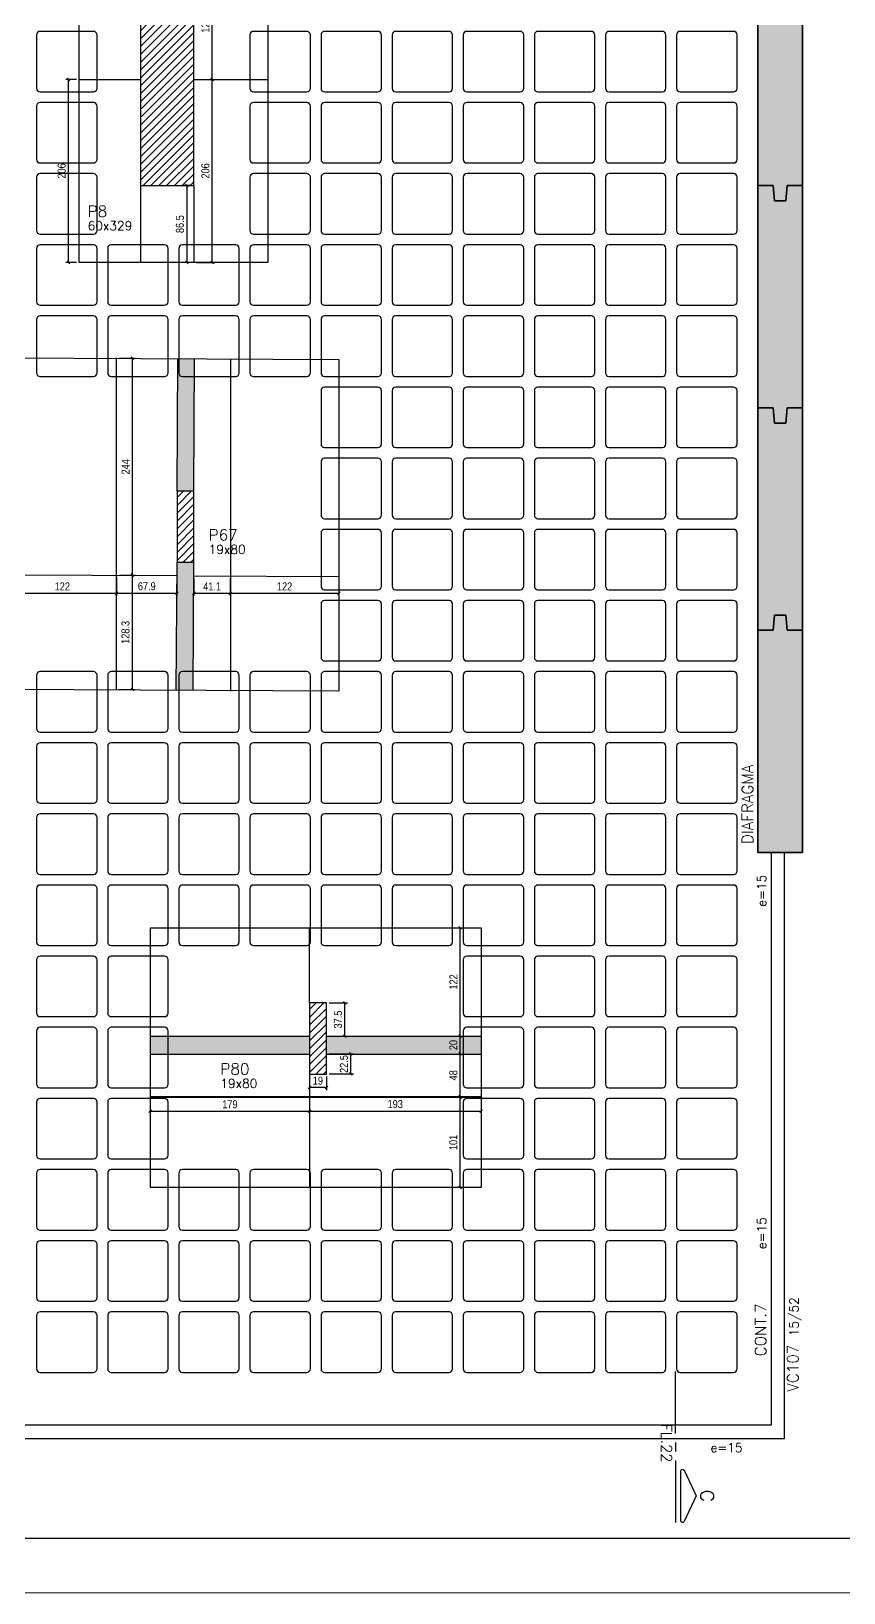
# Model space of a CAD drawing. Header units: millimetres. Extents: x -9777 to 15193, y 190 to 5169.
# Drawn here: x 6572 to 7486, y 216 to 1972 of the extents above; entities that cross this region are included whole.
import ezdxf
from ezdxf.enums import TextEntityAlignment as Align

# ---------------------------------------------------------------- set-up
doc = ezdxf.new("R2010")
doc.units = ezdxf.units.MM
for name, color, linetype in [('251', 5, 'Continuous'), ('COTA', 241, 'Continuous'), ('F-CORTE-INDICAÇÃO', 4, 'Continuous'), ('F-CUBETA', 1, 'Continuous'), ('F-PARC-DIM', 2, 'Continuous'), ('F-PARC-NOME', 4, 'Continuous'), ('F-PILARES-DIM', 172, 'Continuous'), ('F-PILARES-HACH', 174, 'Continuous'), ('F-PILARES-NOME', 170, 'Continuous'), ('F-PILARES-S', 170, 'Continuous'), ('F-SOLIDO-EST', 252, 'Continuous'), ('F-VIGAS', 3, 'Continuous'), ('F-VIGAS-DIM', 2, 'Continuous'), ('F-VIGAS-NOME', 4, 'Continuous'), ('Painéis', 200, 'Continuous')]:
    doc.layers.add(name, color=color, linetype=linetype)
doc.layers.add('FOLHA', color=255, linetype='Continuous', lineweight=5)
doc.layers.add('Hachura', color=251, linetype='Continuous', lineweight=9)
doc.styles.add('COTA TECNICA-50', font='techl___.ttf', dxfattribs={"height": 9})
doc.styles.add('MCP', font='romans.shx')
doc.styles.add('ROMANS', font='romans.shx')
doc.dimstyles.new('COTA PAINEL-50', dxfattribs={"dimtxt": 9, "dimasz": 3, "dimexe": 3, "dimexo": 3, "dimgap": 3, "dimtad": 1, "dimdec": 1, "dimzin": 12, "dimdsep": 46, "dimtxsty": 'COTA TECNICA-50', "dimblk1": 'OBLIQUE', "dimblk2": 'OBLIQUE', "dimsah": 1, "dimcen": 0.9, "dimclrd": 4, "dimclre": 4, "dimclrt": 240, "dimadec": 1, "dimazin": 3, "dimtfac": 1, "dimtdec": 1, "dimtmove": 0, "dimatfit": 3, "dimfxl": 1, "dimtolj": 1, "dimtzin": 12, "dimarcsym": 0})
pattern_1 = [(45, (4154.6213, 1323.973), (-4.419417, 4.419417), [])]

# ---------------------------------------------------------------- blocks, each defined once
blk = doc.blocks.new('_VAONER063650636500869008690')
at = {"layer": '251', "color": 1}
for p, q in [((-34, 30), (-34, -30)), ((30, 34), (-30, 34)), ((34, -30), (34, 30)), ((-30, -34), (30, -34))]:
    blk.add_line(p, q, dxfattribs=at)
for centre, start, end in [((-30, 30), 90, 180), ((30, 30), 0, 90), ((-30, -30), 180, 270), ((30, -30), 270, 0)]:
    blk.add_arc(centre, 4, start, end, dxfattribs=at)
blk = doc.blocks.new('*U1097')
at = {"layer": 'F-CORTE-INDICAÇÃO'}
for p, q in [((70, 0), (0, 0)), ((80, 0), (90, 0)), ((100, 0), (170, 0))]:
    blk.add_line(p, q, dxfattribs=at)
blk.add_lwpolyline([(112, 6, -0.802585), (111.2, 9.8), (140, 23.3), (168.8, 9.8, -0.802585), (168, 6)], format="xyb", close=True, dxfattribs=at)
at = {"layer": 'F-CORTE-INDICAÇÃO', "style": 'ROMANS'}
blk.add_attdef('CORTE', text='', height=15, dxfattribs=at).set_placement((140, 35.8), align=Align.MIDDLE_CENTER)
at = {"layer": 'F-CORTE-INDICAÇÃO', "color": 2, "style": 'ROMANS'}
blk.add_attdef('FOLHA', text='', height=12, dxfattribs=at).set_placement((80.5, -10), align=Align.MIDDLE_CENTER)
blk = doc.blocks.new('_Oblique')
at = {"color": 0, "linetype": 'ByBlock', "lineweight": -2}
blk.add_line((-0.5, -0.5), (0.5, 0.5), dxfattribs=at)
blk = doc.blocks.new('*D1279')
at = {"layer": 'COTA', "color": 4, "lineweight": -2, "transparency": 16777216}
for p, q in [((6671.3, 1360.3), (6688.4, 1360.3)), ((6685.4, 1232), (6685.4, 1360.3)), ((6670.6, 1232), (6688.4, 1232))]:
    blk.add_line(p, q, dxfattribs=at)
at = {"layer": 'Defpoints', "color": 0, "transparency": 16777216}
for p in [(6668.3, 1360.3), (6685.4, 1360.3), (6667.6, 1232)]:
    blk.add_point(p, dxfattribs=at)
at = {"layer": 'COTA', "color": 4, "lineweight": -2, "transparency": 16777216, "xscale": 3, "yscale": 3, "zscale": 3}
for p, rotation in [((6685.4, 1360.3), 90), ((6685.4, 1232), 270)]:
    blk.add_blockref('_Oblique', p, dxfattribs=dict(at, rotation=rotation))
at = {"layer": 'COTA', "color": 240, "transparency": 16777216, "insert": (6677.7, 1296.1), "char_height": 9, "attachment_point": 5, "rotation": 90, "style": 'COTA TECNICA-50'}
blk.add_mtext('\\A1;128.3', dxfattribs=at)
blk = doc.blocks.new('*D1280')
at = {"layer": 'COTA', "color": 4, "lineweight": -2, "transparency": 16777216}
for p, q in [((6670.6, 1604.3), (6688.4, 1604.3)), ((6685.4, 1360.3), (6685.4, 1604.3)), ((6671.3, 1360.3), (6688.4, 1360.3))]:
    blk.add_line(p, q, dxfattribs=at)
at = {"layer": 'Defpoints', "color": 0, "transparency": 16777216}
for p in [(6667.6, 1604.3), (6685.4, 1604.3), (6668.3, 1360.3)]:
    blk.add_point(p, dxfattribs=at)
at = {"layer": 'COTA', "color": 4, "lineweight": -2, "transparency": 16777216, "xscale": 3, "yscale": 3, "zscale": 3}
for p, rotation in [((6685.4, 1604.3), 90), ((6685.4, 1360.3), 270)]:
    blk.add_blockref('_Oblique', p, dxfattribs=dict(at, rotation=rotation))
at = {"layer": 'COTA', "color": 240, "transparency": 16777216, "insert": (6677.8, 1482.3), "char_height": 9, "attachment_point": 5, "rotation": 90, "style": 'COTA TECNICA-50'}
blk.add_mtext('\\A1;244', dxfattribs=at)
blk = doc.blocks.new('*D1281')
at = {"layer": 'COTA', "color": 4, "lineweight": -2, "transparency": 16777216}
for p, q in [((6545.6, 1358), (6545.6, 1337.3)), ((6667.6, 1358), (6667.6, 1337.3)), ((6545.6, 1340.3), (6667.6, 1340.3))]:
    blk.add_line(p, q, dxfattribs=at)
at = {"layer": 'Defpoints', "color": 0, "transparency": 16777216}
for p in [(6545.6, 1361), (6667.6, 1361), (6667.6, 1340.3)]:
    blk.add_point(p, dxfattribs=at)
at = {"layer": 'COTA', "color": 4, "lineweight": -2, "transparency": 16777216, "xscale": 3, "yscale": 3, "zscale": 3, "rotation": 180}
blk.add_blockref('_Oblique', (6545.6, 1340.3), dxfattribs=at)
at = {"layer": 'COTA', "color": 4, "lineweight": -2, "transparency": 16777216, "xscale": 3, "yscale": 3, "zscale": 3}
blk.add_blockref('_Oblique', (6667.6, 1340.3), dxfattribs=at)
at = {"layer": 'COTA', "color": 240, "transparency": 16777216, "insert": (6606.6, 1347.8), "char_height": 9, "attachment_point": 5, "style": 'COTA TECNICA-50'}
blk.add_mtext('\\A1;122', dxfattribs=at)
blk = doc.blocks.new('*D1282')
at = {"layer": 'COTA', "color": 4, "lineweight": -2, "transparency": 16777216}
for p, q in [((6667.6, 1358), (6667.6, 1337.3)), ((6735.5, 1357), (6735.5, 1337.3)), ((6667.6, 1340.3), (6735.5, 1340.3))]:
    blk.add_line(p, q, dxfattribs=at)
at = {"layer": 'Defpoints', "color": 0, "transparency": 16777216}
for p in [(6667.6, 1361), (6735.5, 1360), (6735.5, 1340.3)]:
    blk.add_point(p, dxfattribs=at)
at = {"layer": 'COTA', "color": 4, "lineweight": -2, "transparency": 16777216, "xscale": 3, "yscale": 3, "zscale": 3, "rotation": 180}
blk.add_blockref('_Oblique', (6667.6, 1340.3), dxfattribs=at)
at = {"layer": 'COTA', "color": 4, "lineweight": -2, "transparency": 16777216, "xscale": 3, "yscale": 3, "zscale": 3}
blk.add_blockref('_Oblique', (6735.5, 1340.3), dxfattribs=at)
at = {"layer": 'COTA', "color": 240, "transparency": 16777216, "insert": (6701.6, 1347.9), "char_height": 9, "attachment_point": 5, "style": 'COTA TECNICA-50'}
blk.add_mtext('\\A1;67.9', dxfattribs=at)
blk = doc.blocks.new('*D1283')
at = {"layer": 'COTA', "color": 4, "lineweight": -2, "transparency": 16777216}
for p, q in [((6754.5, 1356.8), (6754.5, 1337.3)), ((6795.6, 1356.6), (6795.6, 1337.3)), ((6754.5, 1340.3), (6795.6, 1340.3))]:
    blk.add_line(p, q, dxfattribs=at)
at = {"layer": 'Defpoints', "color": 0, "transparency": 16777216}
for p in [(6754.5, 1359.8), (6795.6, 1359.6), (6795.6, 1340.3)]:
    blk.add_point(p, dxfattribs=at)
at = {"layer": 'COTA', "color": 4, "lineweight": -2, "transparency": 16777216, "xscale": 3, "yscale": 3, "zscale": 3, "rotation": 180}
blk.add_blockref('_Oblique', (6754.5, 1340.3), dxfattribs=at)
at = {"layer": 'COTA', "color": 4, "lineweight": -2, "transparency": 16777216, "xscale": 3, "yscale": 3, "zscale": 3}
blk.add_blockref('_Oblique', (6795.6, 1340.3), dxfattribs=at)
at = {"layer": 'COTA', "color": 240, "transparency": 16777216, "insert": (6775.1, 1347.8), "char_height": 9, "attachment_point": 5, "style": 'COTA TECNICA-50'}
blk.add_mtext('\\A1;41.1', dxfattribs=at)
blk = doc.blocks.new('*D1284')
at = {"layer": 'COTA', "color": 4, "lineweight": -2, "transparency": 16777216}
for p, q in [((6795.6, 1356.6), (6795.6, 1337.3)), ((6917.6, 1356), (6917.6, 1337.3)), ((6795.6, 1340.3), (6917.6, 1340.3))]:
    blk.add_line(p, q, dxfattribs=at)
at = {"layer": 'Defpoints', "color": 0, "transparency": 16777216}
for p in [(6795.6, 1359.6), (6917.6, 1359), (6917.6, 1340.3)]:
    blk.add_point(p, dxfattribs=at)
at = {"layer": 'COTA', "color": 4, "lineweight": -2, "transparency": 16777216, "xscale": 3, "yscale": 3, "zscale": 3, "rotation": 180}
blk.add_blockref('_Oblique', (6795.6, 1340.3), dxfattribs=at)
at = {"layer": 'COTA', "color": 4, "lineweight": -2, "transparency": 16777216, "xscale": 3, "yscale": 3, "zscale": 3}
blk.add_blockref('_Oblique', (6917.6, 1340.3), dxfattribs=at)
at = {"layer": 'COTA', "color": 240, "transparency": 16777216, "insert": (6856.6, 1347.8), "char_height": 9, "attachment_point": 5, "style": 'COTA TECNICA-50'}
blk.add_mtext('\\A1;122', dxfattribs=at)
blk = doc.blocks.new('*D1285')
at = {"layer": 'COTA', "color": 4, "lineweight": -2, "transparency": 16777216}
for p, q in [((6757.6, 1918), (6778.1, 1918)), ((6775.1, 1712), (6775.1, 1918)), ((6757.6, 1712), (6778.1, 1712))]:
    blk.add_line(p, q, dxfattribs=at)
at = {"layer": 'Defpoints', "color": 0, "transparency": 16777216}
for p in [(6754.6, 1918), (6775.1, 1918), (6754.6, 1712)]:
    blk.add_point(p, dxfattribs=at)
at = {"layer": 'COTA', "color": 4, "lineweight": -2, "transparency": 16777216, "xscale": 3, "yscale": 3, "zscale": 3}
for p, rotation in [((6775.1, 1918), 90), ((6775.1, 1712), 270)]:
    blk.add_blockref('_Oblique', p, dxfattribs=dict(at, rotation=rotation))
at = {"layer": 'COTA', "color": 240, "transparency": 16777216, "insert": (6767.6, 1815), "char_height": 9, "attachment_point": 5, "rotation": 90, "style": 'COTA TECNICA-50'}
blk.add_mtext('\\A1;206', dxfattribs=at)
blk = doc.blocks.new('*D1286')
at = {"layer": 'COTA', "color": 4, "lineweight": -2, "transparency": 16777216}
for p, q in [((6775.1, 1918), (6775.1, 2040)), ((6757.6, 1918), (6778.1, 1918))]:
    blk.add_line(p, q, dxfattribs=at)
at = {"layer": 'Defpoints', "color": 0, "transparency": 16777216}
for p in [(6775.1, 2040), (6775.1, 2040), (6754.6, 1918)]:
    blk.add_point(p, dxfattribs=at)
at = {"layer": 'COTA', "color": 4, "lineweight": -2, "transparency": 16777216, "xscale": 3, "yscale": 3, "zscale": 3}
for p, rotation in [((6775.1, 2040), 90), ((6775.1, 1918), 270)]:
    blk.add_blockref('_Oblique', p, dxfattribs=dict(at, rotation=rotation))
at = {"layer": 'COTA', "color": 240, "transparency": 16777216, "insert": (6767.6, 1979), "char_height": 9, "attachment_point": 5, "rotation": 90, "style": 'COTA TECNICA-50'}
blk.add_mtext('\\A1;122', dxfattribs=at)
blk = doc.blocks.new('*D1292')
at = {"layer": 'COTA', "color": 4, "lineweight": -2, "transparency": 16777216}
for p, q in [((6622.6, 1918), (6610.5, 1918)), ((6613.5, 1712), (6613.5, 1918)), ((6622.6, 1712), (6610.5, 1712))]:
    blk.add_line(p, q, dxfattribs=at)
at = {"layer": 'Defpoints', "color": 0, "transparency": 16777216}
for p in [(6613.5, 1918), (6625.6, 1918), (6625.6, 1712)]:
    blk.add_point(p, dxfattribs=at)
at = {"layer": 'COTA', "color": 4, "lineweight": -2, "transparency": 16777216, "xscale": 3, "yscale": 3, "zscale": 3}
for p, rotation in [((6613.5, 1918), 90), ((6613.5, 1712), 270)]:
    blk.add_blockref('_Oblique', p, dxfattribs=dict(at, rotation=rotation))
at = {"layer": 'COTA', "color": 240, "transparency": 16777216, "insert": (6605.9, 1815), "char_height": 9, "attachment_point": 5, "rotation": 90, "style": 'COTA TECNICA-50'}
blk.add_mtext('\\A1;206', dxfattribs=at)
blk = doc.blocks.new('*D1294')
at = {"layer": 'COTA', "color": 4, "lineweight": -2, "transparency": 16777216}
for p, q in [((6751.6, 1798.5), (6743.5, 1798.5)), ((6746.5, 1798.5), (6746.5, 1712)), ((6751.6, 1712), (6743.5, 1712))]:
    blk.add_line(p, q, dxfattribs=at)
at = {"layer": 'Defpoints', "color": 0, "transparency": 16777216}
for p in [(6754.6, 1798.5), (6746.5, 1712), (6754.6, 1712)]:
    blk.add_point(p, dxfattribs=at)
at = {"layer": 'COTA', "color": 4, "lineweight": -2, "transparency": 16777216, "xscale": 3, "yscale": 3, "zscale": 3}
for p, rotation in [((6746.5, 1798.5), 90), ((6746.5, 1712), 270)]:
    blk.add_blockref('_Oblique', p, dxfattribs=dict(at, rotation=rotation))
at = {"layer": 'COTA', "color": 240, "transparency": 16777216, "insert": (6738.9, 1755.2), "char_height": 9, "attachment_point": 5, "rotation": 90, "style": 'COTA TECNICA-50'}
blk.add_mtext('\\A1;86.5', dxfattribs=at)
blk = doc.blocks.new('*D1295')
at = {"layer": 'COTA', "color": 4, "lineweight": -2, "transparency": 16777216}
for p, q in [((6705.6, 770), (6705.6, 754.8)), ((6705.6, 757.8), (6884.6, 757.8)), ((6884.6, 770), (6884.6, 754.8))]:
    blk.add_line(p, q, dxfattribs=at)
at = {"layer": 'Defpoints', "color": 0, "transparency": 16777216}
for p in [(6705.6, 773), (6884.6, 773), (6884.6, 757.8)]:
    blk.add_point(p, dxfattribs=at)
at = {"layer": 'COTA', "color": 4, "lineweight": -2, "transparency": 16777216, "xscale": 3, "yscale": 3, "zscale": 3, "rotation": 180}
blk.add_blockref('_Oblique', (6705.6, 757.8), dxfattribs=at)
at = {"layer": 'COTA', "color": 4, "lineweight": -2, "transparency": 16777216, "xscale": 3, "yscale": 3, "zscale": 3}
blk.add_blockref('_Oblique', (6884.6, 757.8), dxfattribs=at)
at = {"layer": 'COTA', "color": 240, "transparency": 16777216, "insert": (6795.1, 765.4), "char_height": 9, "attachment_point": 5, "style": 'COTA TECNICA-50'}
blk.add_mtext('\\A1;179', dxfattribs=at)
blk = doc.blocks.new('*D1296')
at = {"layer": 'COTA', "color": 4, "lineweight": -2, "transparency": 16777216}
for p, q in [((6884.6, 770), (6884.6, 754.8)), ((6884.6, 757.8), (7077.6, 757.8)), ((7077.6, 770), (7077.6, 754.8))]:
    blk.add_line(p, q, dxfattribs=at)
at = {"layer": 'Defpoints', "color": 0, "transparency": 16777216}
for p in [(6884.6, 773), (7077.6, 773), (7077.6, 757.8)]:
    blk.add_point(p, dxfattribs=at)
at = {"layer": 'COTA', "color": 4, "lineweight": -2, "transparency": 16777216, "xscale": 3, "yscale": 3, "zscale": 3, "rotation": 180}
blk.add_blockref('_Oblique', (6884.6, 757.8), dxfattribs=at)
at = {"layer": 'COTA', "color": 4, "lineweight": -2, "transparency": 16777216, "xscale": 3, "yscale": 3, "zscale": 3}
blk.add_blockref('_Oblique', (7077.6, 757.8), dxfattribs=at)
at = {"layer": 'COTA', "color": 240, "transparency": 16777216, "insert": (6981.1, 765.6), "char_height": 9, "attachment_point": 5, "style": 'COTA TECNICA-50'}
blk.add_mtext('\\A1;193', dxfattribs=at)
blk = doc.blocks.new('*D1297')
at = {"layer": 'COTA', "color": 4, "lineweight": -2, "transparency": 16777216}
for p, q in [((6906.6, 822), (6934, 822)), ((6931, 799.5), (6931, 822)), ((6906.6, 799.5), (6934, 799.5))]:
    blk.add_line(p, q, dxfattribs=at)
at = {"layer": 'Defpoints', "color": 0, "transparency": 16777216}
for p in [(6903.6, 822), (6931, 822), (6903.6, 799.5)]:
    blk.add_point(p, dxfattribs=at)
at = {"layer": 'COTA', "color": 4, "lineweight": -2, "transparency": 16777216, "xscale": 3, "yscale": 3, "zscale": 3}
for p, rotation in [((6931, 822), 90), ((6931, 799.5), 270)]:
    blk.add_blockref('_Oblique', p, dxfattribs=dict(at, rotation=rotation))
at = {"layer": 'COTA', "color": 240, "transparency": 16777216, "insert": (6923.4, 810.7), "char_height": 9, "attachment_point": 5, "rotation": 90, "style": 'COTA TECNICA-50'}
blk.add_mtext('\\A1;22.5', dxfattribs=at)
blk = doc.blocks.new('*D1298')
at = {"layer": 'COTA', "color": 4, "lineweight": -2, "transparency": 16777216}
for p, q in [((6884.6, 796.5), (6884.6, 781.4)), ((6903.6, 796.5), (6903.6, 781.4)), ((6903.6, 784.4), (6884.6, 784.4))]:
    blk.add_line(p, q, dxfattribs=at)
at = {"layer": 'Defpoints', "color": 0, "transparency": 16777216}
for p in [(6884.6, 799.5), (6903.6, 799.5), (6884.6, 784.4)]:
    blk.add_point(p, dxfattribs=at)
at = {"layer": 'COTA', "color": 4, "lineweight": -2, "transparency": 16777216, "xscale": 3, "yscale": 3, "zscale": 3, "rotation": 180}
blk.add_blockref('_Oblique', (6884.6, 784.4), dxfattribs=at)
at = {"layer": 'COTA', "color": 4, "lineweight": -2, "transparency": 16777216, "xscale": 3, "yscale": 3, "zscale": 3}
blk.add_blockref('_Oblique', (6903.6, 784.4), dxfattribs=at)
at = {"layer": 'COTA', "color": 240, "transparency": 16777216, "insert": (6894.1, 792), "char_height": 9, "attachment_point": 5, "style": 'COTA TECNICA-50'}
blk.add_mtext('\\A1;19', dxfattribs=at)
blk = doc.blocks.new('*D1299')
at = {"layer": 'COTA', "color": 4, "lineweight": -2, "transparency": 16777216}
for p, q in [((7074.6, 773), (7051.1, 773)), ((7054.1, 672), (7054.1, 773)), ((7074.6, 672), (7051.1, 672))]:
    blk.add_line(p, q, dxfattribs=at)
at = {"layer": 'Defpoints', "color": 0, "transparency": 16777216}
for p in [(7054.1, 773), (7077.6, 773), (7077.6, 672)]:
    blk.add_point(p, dxfattribs=at)
at = {"layer": 'COTA', "color": 4, "lineweight": -2, "transparency": 16777216, "xscale": 3, "yscale": 3, "zscale": 3}
for p, rotation in [((7054.1, 773), 90), ((7054.1, 672), 270)]:
    blk.add_blockref('_Oblique', p, dxfattribs=dict(at, rotation=rotation))
at = {"layer": 'COTA', "color": 240, "transparency": 16777216, "insert": (7046.5, 722.5), "char_height": 9, "attachment_point": 5, "rotation": 90, "style": 'COTA TECNICA-50'}
blk.add_mtext('\\A1;101', dxfattribs=at)
blk = doc.blocks.new('*D1300')
at = {"layer": 'COTA', "color": 4, "lineweight": -2, "transparency": 16777216}
blk.add_line((7054.1, 774), (7054.1, 822), dxfattribs=at)
at = {"layer": 'Defpoints', "color": 0, "transparency": 16777216}
for p in [(7054.1, 822), (7054.1, 822), (7054.1, 774)]:
    blk.add_point(p, dxfattribs=at)
at = {"layer": 'COTA', "color": 4, "lineweight": -2, "transparency": 16777216, "xscale": 3, "yscale": 3, "zscale": 3}
for p, rotation in [((7054.1, 822), 90), ((7054.1, 774), 270)]:
    blk.add_blockref('_Oblique', p, dxfattribs=dict(at, rotation=rotation))
at = {"layer": 'COTA', "color": 240, "transparency": 16777216, "insert": (7046.5, 798), "char_height": 9, "attachment_point": 5, "rotation": 90, "style": 'COTA TECNICA-50'}
blk.add_mtext('\\A1;48', dxfattribs=at)
blk = doc.blocks.new('*D1301')
at = {"layer": 'COTA', "color": 4, "lineweight": -2, "transparency": 16777216}
blk.add_line((7054.1, 822), (7054.1, 842), dxfattribs=at)
at = {"layer": 'Defpoints', "color": 0, "transparency": 16777216}
for p in [(7054.1, 842), (7054.1, 842), (7054.1, 822)]:
    blk.add_point(p, dxfattribs=at)
at = {"layer": 'COTA', "color": 4, "lineweight": -2, "transparency": 16777216, "xscale": 3, "yscale": 3, "zscale": 3}
for p, rotation in [((7054.1, 842), 90), ((7054.1, 822), 270)]:
    blk.add_blockref('_Oblique', p, dxfattribs=dict(at, rotation=rotation))
at = {"layer": 'COTA', "color": 240, "transparency": 16777216, "insert": (7046.5, 832), "char_height": 9, "attachment_point": 5, "rotation": 90, "style": 'COTA TECNICA-50'}
blk.add_mtext('\\A1;20', dxfattribs=at)
blk = doc.blocks.new('*D1302')
at = {"layer": 'COTA', "color": 4, "lineweight": -2, "transparency": 16777216}
blk.add_line((7054.1, 842), (7054.1, 964), dxfattribs=at)
at = {"layer": 'Defpoints', "color": 0, "transparency": 16777216}
for p in [(7054.1, 964), (7054.1, 964), (7054.1, 842)]:
    blk.add_point(p, dxfattribs=at)
at = {"layer": 'COTA', "color": 4, "lineweight": -2, "transparency": 16777216, "xscale": 3, "yscale": 3, "zscale": 3}
for p, rotation in [((7054.1, 964), 90), ((7054.1, 842), 270)]:
    blk.add_blockref('_Oblique', p, dxfattribs=dict(at, rotation=rotation))
at = {"layer": 'COTA', "color": 240, "transparency": 16777216, "insert": (7046.6, 903), "char_height": 9, "attachment_point": 5, "rotation": 90, "style": 'COTA TECNICA-50'}
blk.add_mtext('\\A1;122', dxfattribs=at)
blk = doc.blocks.new('*D1303')
at = {"layer": 'COTA', "color": 4, "lineweight": -2, "transparency": 16777216}
for p, q in [((6906.6, 879.5), (6927.4, 879.5)), ((6924.4, 842), (6924.4, 879.5)), ((6906.6, 842), (6927.4, 842))]:
    blk.add_line(p, q, dxfattribs=at)
at = {"layer": 'Defpoints', "color": 0, "transparency": 16777216}
for p in [(6903.6, 879.5), (6924.4, 879.5), (6903.6, 842)]:
    blk.add_point(p, dxfattribs=at)
at = {"layer": 'COTA', "color": 4, "lineweight": -2, "transparency": 16777216, "xscale": 3, "yscale": 3, "zscale": 3}
for p, rotation in [((6924.4, 879.5), 90), ((6924.4, 842), 270)]:
    blk.add_blockref('_Oblique', p, dxfattribs=dict(at, rotation=rotation))
at = {"layer": 'COTA', "color": 240, "transparency": 16777216, "insert": (6916.7, 860.7), "char_height": 9, "attachment_point": 5, "rotation": 90, "style": 'COTA TECNICA-50'}
blk.add_mtext('\\A1;37.5', dxfattribs=at)

msp = doc.modelspace()

# ---------------------------------------------------------------- hatches: boundary and pattern name
at = {"layer": 'F-PILARES-HACH', "linetype": 'Continuous'}
h = msp.add_hatch(dxfattribs=at)
h.set_pattern_fill('ANSI31', color=256, scale=50, style=0)
h.set_pattern_definition(pattern_1)
h.paths.add_polyline_path([(6694.62, 1798.47), (6754.62, 1798.47), (6754.62, 2127.47), (6694.62, 2127.47)], flags=16)
h = msp.add_hatch(dxfattribs=at)
h.set_pattern_fill('ANSI31', color=256, scale=50, style=0)
h.set_pattern_definition(pattern_1)
h.paths.add_polyline_path([(6735.62, 1374.97), (6754.62, 1374.97), (6754.62, 1454.97), (6735.62, 1454.97)], flags=16)
h = msp.add_hatch(dxfattribs=at)
h.set_pattern_fill('ANSI31', color=256, scale=50, style=0)
h.set_pattern_definition(pattern_1)
h.paths.add_polyline_path([(6884.62, 799.47), (6903.62, 799.47), (6903.62, 879.47), (6884.62, 879.47)], flags=16)
at = {"layer": 'F-SOLIDO-EST'}
h = msp.add_hatch(color=256, dxfattribs=at)
h.dxf.hatch_style = 1
h.paths.add_polyline_path([(7439.12, 2048.47), (7422.12, 2048.47), (7420.62, 2031.47), (7407.62, 2031.47), (7406.12, 2048.47), (7389.12, 2048.47), (7389.12, 1798.47), (7406.12, 1798.47), (7407.62, 1781.47), (7420.62, 1781.47), (7422.12, 1798.47), (7439.12, 1798.47)])
h = msp.add_hatch(color=256, dxfattribs=at)
h.dxf.hatch_style = 1
h.paths.add_polyline_path([(7439.12, 1798.47), (7422.12, 1798.47), (7420.62, 1781.47), (7407.62, 1781.47), (7406.12, 1798.47), (7389.12, 1798.47), (7389.12, 1548.47), (7406.12, 1548.47), (7407.62, 1531.47), (7420.62, 1531.47), (7422.12, 1548.47), (7439.12, 1548.47)])
h = msp.add_hatch(color=256, dxfattribs=at)
h.dxf.hatch_style = 1
h.paths.add_polyline_path([(7439.12, 1548.47), (7422.12, 1548.47), (7420.62, 1531.47), (7407.62, 1531.47), (7406.12, 1548.47), (7389.12, 1548.47), (7389.12, 1298.47), (7406.12, 1298.47), (7407.62, 1315.47), (7420.62, 1315.47), (7422.12, 1298.47), (7439.12, 1298.47)])
h = msp.add_hatch(color=256, dxfattribs=at)
h.dxf.hatch_style = 1
h.paths.add_polyline_path([(7439.12, 1298.47), (7422.12, 1298.47), (7420.62, 1315.47), (7407.62, 1315.47), (7406.12, 1298.47), (7389.12, 1298.47), (7389.12, 1048.47), (7439.12, 1048.47)])
at = {"layer": 'Hachura', "linetype": 'ByBlock'}
h = msp.add_hatch(color=256, dxfattribs=at)
h.dxf.hatch_style = 1
h.paths.add_polyline_path([(6734.85, 1230.96), (6737.62, 1230.94), (6737.62, 1247.97, -0.4142136), (6741.62, 1251.97), (6753.96, 1251.97), (6754.62, 1374.97), (6735.62, 1374.97)])
h.paths.add_polyline_path([(6737.62, 1603.94), (6737.62, 1587.97, 0.4142136), (6741.62, 1583.97), (6755.31, 1583.97), (6755.42, 1603.85)])
h.paths.add_polyline_path([(6753.85, 1230.85), (6753.96, 1251.97), (6741.62, 1251.97, 0.4142136), (6737.62, 1247.97), (6737.62, 1230.94)])
h = msp.add_hatch(color=256, dxfattribs=at)
h.dxf.hatch_style = 1
h.paths.add_polyline_path([(6735.62, 1454.97), (6754.62, 1454.97), (6755.31, 1583.97), (6741.62, 1583.97, -0.4142136), (6737.62, 1587.97), (6737.62, 1603.94), (6736.42, 1603.95)])
h = msp.add_hatch(color=256, dxfattribs=at)
h.dxf.hatch_style = 1
h.paths.add_polyline_path([(6725.62, 821.97), (6725.62, 841.97), (6705.62, 841.97), (6705.62, 821.97)])
h.paths.add_polyline_path([(6725.62, 841.97), (6725.62, 821.97), (6884.62, 821.97), (6884.62, 841.97)])
h.paths.add_polyline_path([(7057.62, 821.97), (7057.62, 841.97), (6903.62, 841.97), (6903.62, 821.97)])
h.paths.add_polyline_path([(7077.62, 821.97), (7077.62, 841.97), (7057.62, 841.97), (7057.62, 821.97)])

# ---------------------------------------------------------------- linework, layer by layer
at = {"color": 30}
msp.add_line((8600.49, 277.08), (2485.81, 277.08), dxfattribs=at)
at = {"layer": 'F-PILARES-S', "linetype": 'Continuous'}
for points in [[(6694.62, 1798.47), (6754.62, 1798.47), (6754.62, 2127.47), (6694.62, 2127.47), (6694.62, 1798.47)], [(6735.62, 1374.97), (6754.62, 1374.97), (6754.62, 1454.97), (6735.62, 1454.97), (6735.62, 1374.97)], [(6884.62, 799.47), (6903.62, 799.47), (6903.62, 879.47), (6884.62, 879.47), (6884.62, 799.47)]]:
    msp.add_lwpolyline(points, dxfattribs=at)
at = {"layer": 'F-VIGAS'}
for p, q in [((7389.12, 2048.47), (7389.12, 1798.47)), ((7389.12, 1798.47), (7389.12, 2048.47)), ((7439.12, 1798.47), (7439.12, 2048.47)), ((7439.12, 2048.47), (7439.12, 1798.47)), ((7406.12, 1798.47), (7389.12, 1798.47)), ((7389.12, 1798.47), (7389.12, 1548.47)), ((7389.12, 1548.47), (7389.12, 1798.47)), ((7389.12, 1798.47), (7406.12, 1798.47)), ((7389.12, 1798.47), (7406.12, 1798.47)), ((7406.12, 1798.47), (7389.12, 1798.47)), ((7407.62, 1781.47), (7406.12, 1798.47)), ((7406.12, 1798.47), (7407.62, 1781.47)), ((7406.12, 1798.47), (7407.62, 1781.47)), ((7407.62, 1781.47), (7406.12, 1798.47)), ((7422.12, 1798.47), (7420.62, 1781.47)), ((7420.62, 1781.47), (7422.12, 1798.47)), ((7420.62, 1781.47), (7422.12, 1798.47)), ((7422.12, 1798.47), (7420.62, 1781.47)), ((7439.12, 1798.47), (7422.12, 1798.47)), ((7422.12, 1798.47), (7439.12, 1798.47)), ((7422.12, 1798.47), (7439.12, 1798.47)), ((7439.12, 1798.47), (7422.12, 1798.47)), ((7439.12, 1548.47), (7439.12, 1798.47)), ((7439.12, 1798.47), (7439.12, 1548.47)), ((7420.62, 1781.47), (7407.62, 1781.47)), ((7407.62, 1781.47), (7420.62, 1781.47)), ((7407.62, 1781.47), (7420.62, 1781.47)), ((7420.62, 1781.47), (7407.62, 1781.47)), ((7406.12, 1548.47), (7389.12, 1548.47)), ((7389.12, 1548.47), (7389.12, 1298.47)), ((7389.12, 1298.47), (7389.12, 1548.47)), ((7389.12, 1548.47), (7406.12, 1548.47)), ((7389.12, 1548.47), (7406.12, 1548.47)), ((7406.12, 1548.47), (7389.12, 1548.47)), ((7407.62, 1531.47), (7406.12, 1548.47)), ((7406.12, 1548.47), (7407.62, 1531.47)), ((7406.12, 1548.47), (7407.62, 1531.47)), ((7407.62, 1531.47), (7406.12, 1548.47)), ((7422.12, 1548.47), (7420.62, 1531.47)), ((7420.62, 1531.47), (7422.12, 1548.47)), ((7420.62, 1531.47), (7422.12, 1548.47)), ((7422.12, 1548.47), (7420.62, 1531.47)), ((7439.12, 1548.47), (7422.12, 1548.47)), ((7422.12, 1548.47), (7439.12, 1548.47)), ((7422.12, 1548.47), (7439.12, 1548.47)), ((7439.12, 1548.47), (7422.12, 1548.47)), ((7439.12, 1298.47), (7439.12, 1548.47)), ((7439.12, 1548.47), (7439.12, 1298.47)), ((7420.62, 1531.47), (7407.62, 1531.47)), ((7407.62, 1531.47), (7420.62, 1531.47)), ((7407.62, 1531.47), (7420.62, 1531.47)), ((7420.62, 1531.47), (7407.62, 1531.47)), ((7406.12, 1298.47), (7407.62, 1315.47)), ((7407.62, 1315.47), (7406.12, 1298.47)), ((7407.62, 1315.47), (7406.12, 1298.47)), ((7406.12, 1298.47), (7407.62, 1315.47)), ((7407.62, 1315.47), (7420.62, 1315.47)), ((7420.62, 1315.47), (7407.62, 1315.47)), ((7420.62, 1315.47), (7407.62, 1315.47)), ((7407.62, 1315.47), (7420.62, 1315.47)), ((7420.62, 1315.47), (7422.12, 1298.47)), ((7422.12, 1298.47), (7420.62, 1315.47)), ((7422.12, 1298.47), (7420.62, 1315.47)), ((7420.62, 1315.47), (7422.12, 1298.47)), ((7389.12, 1298.47), (7406.12, 1298.47)), ((7406.12, 1298.47), (7389.12, 1298.47)), ((7406.12, 1298.47), (7389.12, 1298.47)), ((7389.12, 1298.47), (7389.12, 1048.47)), ((7389.12, 1048.47), (7389.12, 1298.47)), ((7389.12, 1298.47), (7406.12, 1298.47)), ((7422.12, 1298.47), (7439.12, 1298.47)), ((7439.12, 1298.47), (7422.12, 1298.47)), ((7439.12, 1298.47), (7422.12, 1298.47)), ((7422.12, 1298.47), (7439.12, 1298.47)), ((7439.12, 1048.47), (7439.12, 1298.47)), ((7439.12, 1298.47), (7439.12, 1048.47)), ((7389.12, 1048.47), (7439.12, 1048.47)), ((7439.12, 1048.47), (7389.12, 1048.47))]:
    msp.add_line(p, q, dxfattribs=at)
for points in [[(4800.12, 825.47), (4895.12, 825.47), (4895.12, 665), (4900.12, 665), (4900.12, 359.47), (5699.95, 359.47), (5936.2, 389.47), (7419.12, 389.47), (7419.12, 1048.47)], [(7404.12, 1048.47), (7404.12, 404.47), (5935.25, 404.47), (5699, 374.47), (4915.12, 374.47), (4915.12, 844.47), (4800.12, 844.47)]]:
    msp.add_lwpolyline(points, dxfattribs=at)
at = {"layer": 'FOLHA'}
msp.add_line((8661.45, 216.11), (2333.4, 216.11), dxfattribs=at)
at = {"layer": 'Painéis'}
for p, q in [((6625.62, 1711.97), (6625.62, 2771.97)), ((6837.62, 2771.97), (6837.62, 1711.97)), ((6625.62, 1917.97), (6694.62, 1917.97)), ((6754.62, 1917.97), (6837.62, 1917.97)), ((6694.62, 1798.47), (6694.62, 1711.97)), ((6754.62, 1798.47), (6754.62, 1711.97)), ((6837.62, 1711.97), (6625.62, 1711.97)), ((6545.62, 1604.97), (6917.62, 1602.97)), ((6667.62, 1231.97), (6667.62, 1604.97)), ((6735.62, 1454.97), (6736.42, 1603.95)), ((6754.62, 1454.97), (6755.42, 1603.85)), ((6795.62, 1602.97), (6795.62, 1229.97)), ((6917.62, 1602.97), (6917.62, 1229.97)), ((6734.85, 1230.96), (6735.62, 1374.97)), ((6753.85, 1230.85), (6754.62, 1374.87)), ((6545.62, 1360.97), (6735.54, 1359.95)), ((6754.54, 1359.85), (6917.62, 1358.97)), ((6917.62, 1229.97), (6545.62, 1231.97)), ((6705.62, 963.97), (7077.62, 963.97)), ((6705.62, 671.97), (6705.62, 963.97)), ((6884.62, 879.47), (6884.62, 963.97)), ((7077.62, 963.97), (7077.62, 671.97)), ((6705.62, 841.97), (6884.62, 841.97)), ((6903.62, 841.97), (7077.62, 841.97)), ((6705.62, 821.97), (6884.62, 821.97)), ((6903.62, 821.97), (7077.62, 821.97)), ((6884.62, 799.47), (6884.62, 671.97)), ((7077.62, 773.97), (6705.62, 773.97)), ((7077.62, 772.97), (6705.62, 772.97)), ((7077.62, 671.97), (6705.62, 671.97))]:
    msp.add_line(p, q, dxfattribs=at)

# ---------------------------------------------------------------- block references
at = {"layer": 'F-CORTE-INDICAÇÃO', "linetype": 'Continuous', "rotation": 270}
msp.add_blockref('*U1097', (7296.28, 465.03), dxfattribs=at).add_auto_attribs({'FOLHA': 'FL.22', 'CORTE': 'C'})
at = {"layer": 'F-CUBETA'}
for p in [(6611.62, 1937.97), (6851.62, 1937.97), (6931.62, 1937.97), (7011.62, 1937.97), (7091.62, 1937.97), (7171.62, 1937.97), (7251.62, 1937.97), (7331.62, 1937.97), (6611.62, 1857.97), (6851.62, 1857.97), (6931.62, 1857.97), (7011.62, 1857.97), (7091.62, 1857.97), (7171.62, 1857.97), (7251.62, 1857.97), (7331.62, 1857.97), (6611.62, 1777.97), (6851.62, 1777.97), (6931.62, 1777.97), (7011.62, 1777.97), (7091.62, 1777.97), (7171.62, 1777.97), (7251.62, 1777.97), (7331.62, 1777.97), (6611.62, 1697.97), (6691.62, 1697.97), (6771.62, 1697.97), (6851.62, 1697.97), (6931.62, 1697.97), (7011.62, 1697.97), (7091.62, 1697.97), (7171.62, 1697.97), (7251.62, 1697.97), (7331.62, 1697.97), (6611.62, 1617.97), (6691.62, 1617.97), (6771.62, 1617.97), (6851.62, 1617.97), (6931.62, 1617.97), (7011.62, 1617.97), (7091.62, 1617.97), (7171.62, 1617.97), (7251.62, 1617.97), (7331.62, 1617.97), (6931.62, 1537.97), (7011.62, 1537.97), (7091.62, 1537.97), (7171.62, 1537.97), (7251.62, 1537.97), (7331.62, 1537.97), (6931.62, 1457.97), (7011.62, 1457.97), (7091.62, 1457.97), (7171.62, 1457.97), (7251.62, 1457.97), (7331.62, 1457.97), (6931.62, 1377.97), (7011.62, 1377.97), (7091.62, 1377.97), (7171.62, 1377.97), (7251.62, 1377.97), (7331.62, 1377.97), (6931.62, 1297.97), (7011.62, 1297.97), (7091.62, 1297.97), (7171.62, 1297.97), (7251.62, 1297.97), (7331.62, 1297.97), (6611.62, 1217.97), (6691.62, 1217.97), (6771.62, 1217.97), (6851.62, 1217.97), (6931.62, 1217.97), (7011.62, 1217.97), (7091.62, 1217.97), (7171.62, 1217.97), (7251.62, 1217.97), (7331.62, 1217.97), (6611.62, 1137.97), (6691.62, 1137.97), (6771.62, 1137.97), (6851.62, 1137.97), (6931.62, 1137.97), (7011.62, 1137.97), (7091.62, 1137.97), (7171.62, 1137.97), (7251.62, 1137.97), (7331.62, 1137.97), (6611.62, 1057.97), (6691.62, 1057.97), (6771.62, 1057.97), (6851.62, 1057.97), (6931.62, 1057.97), (7011.62, 1057.97), (7091.62, 1057.97), (7171.62, 1057.97), (7251.62, 1057.97), (7331.62, 1057.97), (6611.62, 977.97), (6691.62, 977.97), (6771.62, 977.97), (6851.62, 977.97), (6931.62, 977.97), (7011.62, 977.97), (7091.62, 977.97), (7171.62, 977.97), (7251.62, 977.97), (7331.62, 977.97), (6611.62, 897.97), (6691.62, 897.97), (7091.62, 897.97), (7171.62, 897.97), (7251.62, 897.97), (7331.62, 897.97), (6611.62, 817.97), (6691.62, 817.97), (7091.62, 817.97), (7171.62, 817.97), (7251.62, 817.97), (7331.62, 817.97), (6611.62, 737.97), (6691.62, 737.97), (7091.62, 737.97), (7171.62, 737.97), (7251.62, 737.97), (7331.62, 737.97), (6611.62, 657.97), (6691.62, 657.97), (6771.62, 657.97), (6851.62, 657.97), (6931.62, 657.97), (7011.62, 657.97), (7091.62, 657.97), (7171.62, 657.97), (7251.62, 657.97), (7331.62, 657.97), (6611.62, 577.97), (6691.62, 577.97), (6771.62, 577.97), (6851.62, 577.97), (6931.62, 577.97), (7011.62, 577.97), (7091.62, 577.97), (7171.62, 577.97), (7251.62, 577.97), (7331.62, 577.97), (6611.62, 497.97), (6691.62, 497.97), (6771.62, 497.97), (6851.62, 497.97), (6931.62, 497.97), (7011.62, 497.97), (7091.62, 497.97), (7171.62, 497.97), (7251.62, 497.97), (7331.62, 497.97)]:
    msp.add_blockref('_VAONER063650636500869008690', p, dxfattribs=at)

# ---------------------------------------------------------------- texts
at = {"layer": 'F-PARC-DIM', "style": 'MCP'}
for p in [(7398.37, 987.39), (7398.37, 602.39)]:
    msp.add_text('e=15', height=10, rotation=90, dxfattribs=at).set_placement(p)
msp.add_text('e=15', height=10, dxfattribs=at).set_placement((7335.73, 374.23))
at = {"layer": 'F-PARC-NOME', "style": 'MCP'}
for s, p in [('DIAFRAGMA', (7383.62, 1057.97)), ('CONT.7', (7398.37, 481.89))]:
    msp.add_text(s, height=12.5, rotation=90, dxfattribs=at).set_placement(p)
at = {"layer": 'F-PILARES-DIM', "linetype": 'Continuous', "style": 'MCP'}
for s, p in [('60x329', (6635.16, 1748.37)), ('19x80', (6771.28, 1384.41)), ('19x80', (6784.42, 783.89))]:
    msp.add_text(s, height=10, dxfattribs=at).set_placement(p)
at = {"layer": 'F-PILARES-NOME', "linetype": 'Continuous', "style": 'MCP'}
for s, p in [('P8', (6635.16, 1763.37)), ('P67', (6771.28, 1399.41)), ('P80', (6784.42, 798.89))]:
    msp.add_text(s, height=12.5, dxfattribs=at).set_placement(p)
at = {"layer": 'F-VIGAS-DIM', "linetype": 'Continuous', "style": 'MCP'}
msp.add_text('15/52', height=10, rotation=90, dxfattribs=at).set_placement((7434.66, 504.64))
at = {"layer": 'F-VIGAS-NOME', "linetype": 'Continuous', "style": 'MCP'}
msp.add_text('VC107', height=12.5, rotation=90, dxfattribs=at).set_placement((7434.66, 442.14))

# ---------------------------------------------------------------- dimensions: what is measured, and where the dimension line sits
at = {"layer": 'COTA'}
for base, p1, p2, picture, middle in [((6775.15, 2039.97), (6754.62, 1917.97), (6775.15, 2039.97), '*D1286', (6767.59, 1978.97)), ((6685.41, 1604.32), (6668.31, 1360.31), (6667.62, 1604.32), '*D1280', (6677.84, 1482.32)), ((7054.12, 963.97), (7054.12, 841.97), (7054.12, 963.97), '*D1302', (7046.57, 902.97)), ((7054.12, 841.97), (7054.12, 821.97), (7054.12, 841.97), '*D1301', (7046.53, 831.97))]:
    dim = msp.add_linear_dim(base=base, p1=p1, p2=p2, angle=90, dimstyle='COTA PAINEL-50', override={"dimtmove": 1}, dxfattribs=at)
    dim.commit()
    dim.dimension.update_dxf_attribs({"geometry": picture, "text_midpoint": middle})
for base, p1, p2, picture, middle in [((6613.47, 1917.97), (6625.62, 1711.97), (6625.62, 1917.97), '*D1292', (6605.88, 1814.97)), ((6775.15, 1917.97), (6754.62, 1711.97), (6754.62, 1917.97), '*D1285', (6767.55, 1814.97)), ((6746.48, 1711.97), (6754.62, 1798.47), (6754.62, 1711.97), '*D1294', (6738.86, 1755.22)), ((6685.41, 1360.31), (6667.62, 1231.97), (6668.31, 1360.31), '*D1279', (6677.69, 1296.14)), ((6924.41, 879.47), (6903.62, 841.97), (6903.62, 879.47), '*D1303', (6916.71, 860.72)), ((7054.12, 821.97), (7054.12, 773.97), (7054.12, 821.97), '*D1300', (7046.54, 797.97)), ((7054.12, 772.97), (7077.62, 671.97), (7077.62, 772.97), '*D1299', (7046.53, 722.47))]:
    dim = msp.add_linear_dim(base=base, p1=p1, p2=p2, angle=90, dimstyle='COTA PAINEL-50', dxfattribs=at)
    dim.commit()
    dim.dimension.update_dxf_attribs({"geometry": picture, "text_midpoint": middle})
for base, p1, p2, picture, middle in [((6667.62, 1340.25), (6545.62, 1360.97), (6667.62, 1360.97), '*D1281', (6606.62, 1347.81)), ((6795.62, 1340.25), (6754.54, 1359.85), (6795.62, 1359.63), '*D1283', (6775.08, 1347.82)), ((6884.62, 784.4), (6903.62, 799.47), (6884.62, 799.47), '*D1298', (6894.12, 791.98)), ((6884.62, 757.83), (6705.62, 772.97), (6884.62, 772.97), '*D1295', (6795.12, 765.42))]:
    dim = msp.add_linear_dim(base=base, p1=p1, p2=p2, dimstyle='COTA PAINEL-50', dxfattribs=at)
    dim.commit()
    dim.dimension.update_dxf_attribs({"geometry": picture, "text_midpoint": middle})
for base, p1, p2, picture, middle in [((6735.54, 1340.25), (6667.62, 1360.97), (6735.54, 1359.95), '*D1282', (6701.58, 1347.87)), ((6917.62, 1340.25), (6795.62, 1359.63), (6917.62, 1358.97), '*D1284', (6856.62, 1347.81)), ((7077.62, 757.83), (6884.62, 772.97), (7077.62, 772.97), '*D1296', (6981.12, 765.56))]:
    dim = msp.add_linear_dim(base=base, p1=p1, p2=p2, dimstyle='COTA PAINEL-50', override={"dimtmove": 1}, dxfattribs=at)
    dim.commit()
    dim.dimension.update_dxf_attribs({"geometry": picture, "text_midpoint": middle})
dim = msp.add_linear_dim(base=(6930.96, 821.97), p1=(6903.62, 799.47), p2=(6903.62, 821.97), angle=90, dimstyle='COTA PAINEL-50', dxfattribs=at)
dim.commit()
dim.dimension.update_dxf_attribs({"geometry": '*D1297', "text_midpoint": (6930.96, 810.72), "dimtype": 160})

doc.saveas('drawing.dxf')
